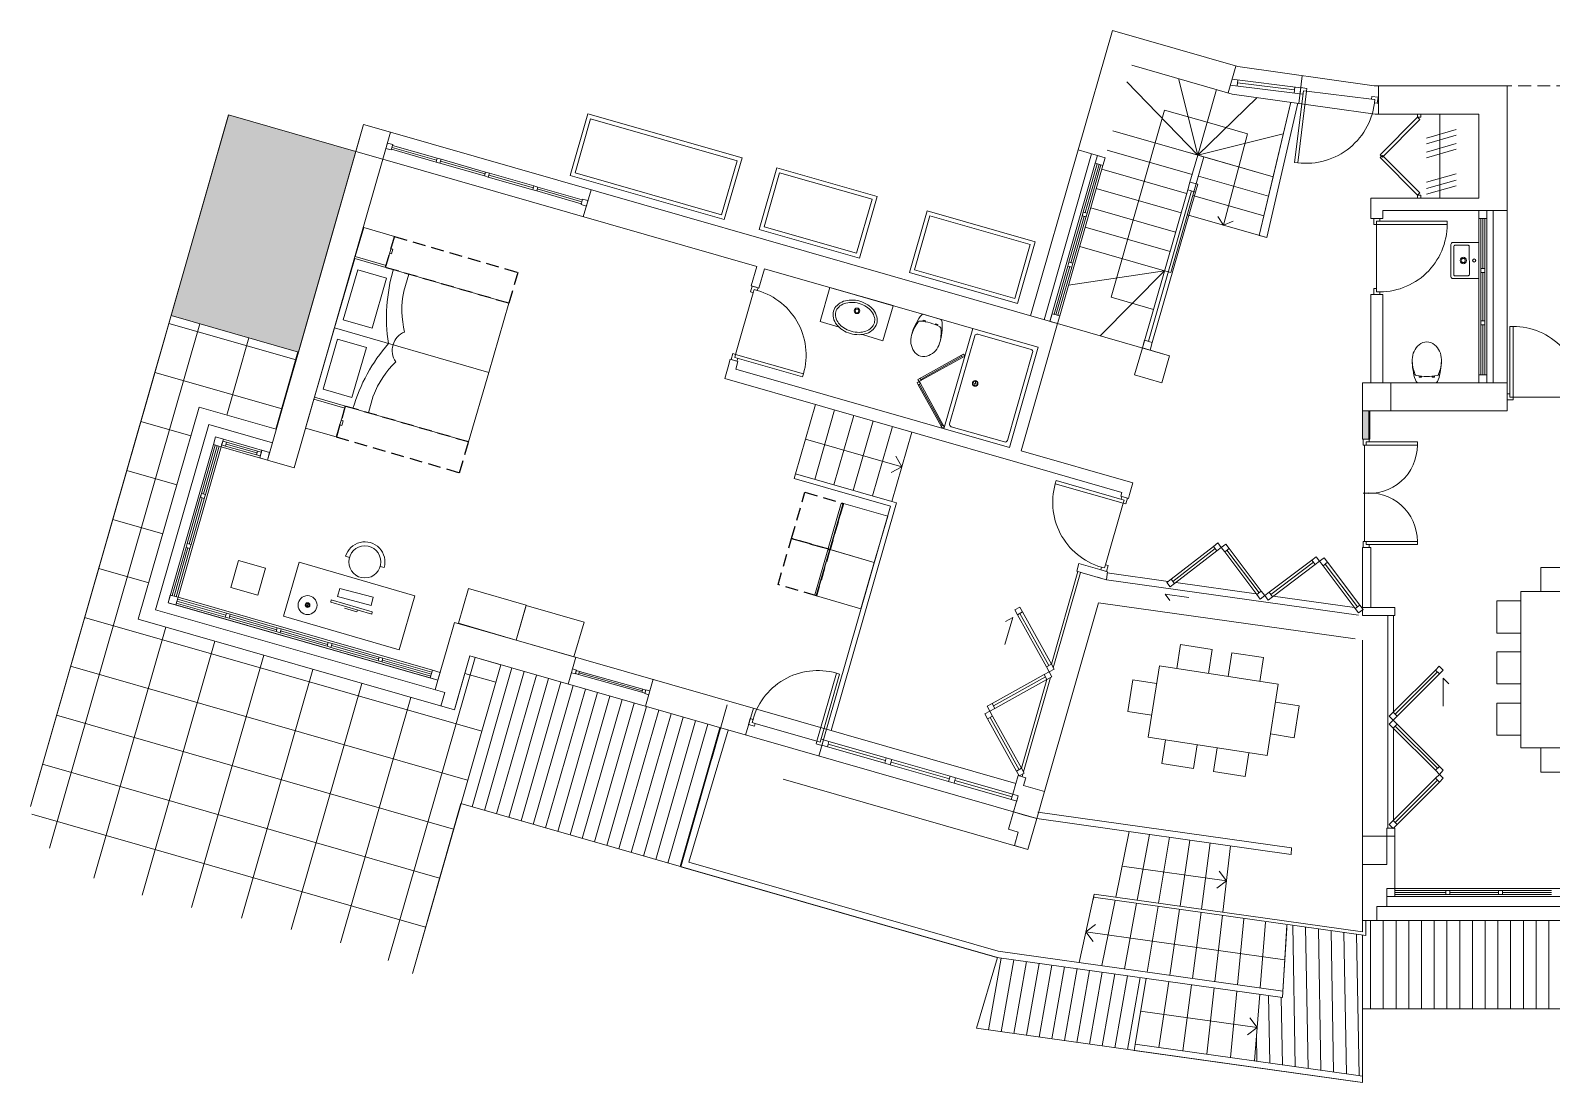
# Model space of a CAD drawing. Extents: x -358630 to -327385, y -986136 to -845034.
# Drawn here: x -358630 to -339668, y -858145 to -845034 of the extents above; entities that cross this region are included whole.
import ezdxf

# ---------------------------------------------------------------- set-up
doc = ezdxf.new("R2010")
doc.units = 0
doc.header["$LTSCALE"] = 25
doc.header["$MEASUREMENT"] = 0
for name, pattern in [('13004 proposed upper ground floor plan$0$Base Proposed$0$DASHED', [19.05, 12.7, -6.35]), ('13004 proposed upper ground floor plan$0$DASHED', [19.05, 12.7, -6.35]), ('13004 proposed upper ground floor plan$0$Proposed Upper Ground Floor$0$DASHED', [19.05, 12.7, -6.35])]:
    doc.linetypes.add(name, pattern=pattern)
doc.layers.get('0').update_dxf_attribs({"lineweight": 9})
doc.layers.add('13004 proposed upper ground floor plan$0$Proposed Upper Ground Floor$0$Furniture', color=253, linetype='Continuous', transparency=0.5)
doc.layers.add('13004 proposed upper ground floor plan$0$Proposed Upper Ground Floor$0$ZONE', color=7, linetype='13004 proposed upper ground floor plan$0$Proposed Upper Ground Floor$0$DASHED', true_color=0xffffff)
doc.layers.add('www.cadblocksfree.com', color=7, linetype='Continuous', lineweight=9)

# ---------------------------------------------------------------- blocks, each defined once
blk = doc.blocks.new('13004 proposed upper ground floor plan$0$Proposed Upper Ground Floor$0$oval basin')
for points in [[(0, -125, 0.072586), (107, -109, 0.083742), (194, -67, 0.10658), (258, 4, 0.13126), (280, 85, 0.13126), (258, 166, 0.10658), (194, 237, 0.083742), (107, 279, 0.072586), (0, 295, 0.072586), (-107, 279, 0.083742), (-194, 237, 0.10658), (-258, 166, 0.13126), (-280, 85, 0.13126), (-258, 4, 0.10658), (-194, -67, 0.083742), (-107, -109, 0.072586)], [(0, -95, 0.072586), (99, -81, 0.083742), (177, -42, 0.10658), (232, 19, 0.13126), (250, 85, 0.13126), (232, 151, 0.10658), (177, 212, 0.083742), (99, 251, 0.072586), (0, 265, 0.072586), (-99, 251, 0.083742), (-177, 212, 0.10658), (-232, 151, 0.13126), (-250, 85, 0.13126), (-232, 19, 0.10658), (-177, -42, 0.083742), (-99, -81, 0.072586)]]:
    blk.add_lwpolyline(points, format="xyb", close=True)
for radius in [35, 21]:
    blk.add_circle((0, 0), radius)
blk = doc.blocks.new('13004 proposed upper ground floor plan$0$Proposed Upper Ground Floor$0$wc_con')
at = {"color": 0}
for p, q in [((-116, 0), (0, 0)), ((116, 0), (0, 0)), ((-95, -86), (-95, -74)), ((-93, -72), (-82, -72)), ((-80, -84), (-80, -74)), ((-80, -74), (-80, -84)), ((-78, -72), (-67, -72)), ((-65, -74), (-65, -82)), ((65, -74), (65, -82)), ((78, -72), (67, -72)), ((80, -74), (80, -84)), ((80, -84), (80, -74)), ((93, -72), (82, -72)), ((95, -86), (95, -74))]:
    blk.add_line(p, q, dxfattribs=at)
for centre, radius, start, end in [((-67, -63), 80, 128.0428, 161.8485), ((67, -63), 80, 18.1515, 51.9572), ((318, -291), 500, 158.6091, 180), ((617, -287), 800, 161.8485, 179.3914), ((-123, -118), 27, 101.379, 158.6091), ((0, -729), 650, 90, 101.379), ((-93, -74), 2, 90, 180), ((-82, -74), 2, 0, 90), ((-78, -74), 2, 90, 180), ((-67, -74), 2, 0, 90), ((0, -729), 650, 78.621, 90), ((67, -74), 2, 90, 180), ((78, -74), 2, 360, 90), ((82, -74), 2, 90, 180), ((93, -74), 2, 360, 90), ((123, -118), 27, 21.3909, 78.621), ((-617, -287), 800, 0.6086, 18.1515), ((-318, -291), 500, 0, 21.3909), ((58, -291), 240, 180, 230.291), ((-58, -291), 240, 309.709, 0), ((0, -360), 150, 230.291, 270), ((0, -360), 150, 270, 309.709)]:
    blk.add_arc(centre, radius, start, end, dxfattribs=at)
blk = doc.blocks.new('13004 proposed upper ground floor plan$0$duravit vero_450x350')
for points in [[(0, 0), (450, 0), (450, 325, 0.414214), (425, 350), (25, 350, 0.414214), (0, 325)], [(50, 120), (400, 120, 0.414214), (415, 135), (415, 300, 0.414214), (400, 315), (50, 315, 0.414214), (35, 300), (35, 135, 0.414214)]]:
    blk.add_lwpolyline(points, format="xyb", close=True)
for centre, radius in [((225, 195), 40), ((225, 195), 25), ((225, 60), 20)]:
    blk.add_circle(centre, radius)
blk = doc.blocks.new('13004 proposed upper ground floor plan$0$DESK GOOD')
at = {"layer": '13004 proposed upper ground floor plan$0$Proposed Upper Ground Floor$0$Furniture', "lineweight": 5}
for p, q in [((5395069, 1162923), (5395119, 1162923)), ((5394659, 1162521), (5395090, 1162529)), ((5395092, 1162425), (5394661, 1162418)), ((5395090, 1162529), (5395092, 1162425)), ((5394312, 1162206), (5394351, 1162214)), ((5394335, 1162190), (5394327, 1162230)), ((5394783, 1162299), (5394946, 1162298)), ((5394946, 1162298), (5394946, 1162323))]:
    blk.add_line(p, q, dxfattribs=at)
for points in [[(5394619, 1162925), (5394669, 1162924)], [(5394084, 1162696), (5395584, 1162690), (5395581, 1161990), (5394081, 1161996), (5394084, 1162696)], [(5394661, 1162418), (5394661, 1162521)], [(5395129, 1162350), (5395131, 1162322), (5394598, 1162324), (5394597, 1162353), (5395129, 1162350)]]:
    blk.add_lwpolyline(points, dxfattribs=at)
for centre, radius in [((5394869, 1162924), 200), ((5394331, 1162210), 118), ((5394331, 1162210), 30), ((5394331, 1162210), 20)]:
    blk.add_circle(centre, radius, dxfattribs=at)
blk.add_arc((5394869, 1162924), 250, 359.7895, 179.7895, dxfattribs=at)
blk = doc.blocks.new('13004 proposed upper ground floor plan$0$Proposed Upper Ground Floor$0$chest of drawers')
at = {"color": 0}
blk.add_lwpolyline([(750, 0), (750, 450), (0, 450), (0, 0)], close=True, dxfattribs=at)
blk = doc.blocks.new('13004 proposed upper ground floor plan$0$Proposed Upper Ground Floor$0$BEDSIDE_TABLE')
for p, q in [((0, 400), (375, 400)), ((0, 0), (0, 400)), ((375, 400), (375, 0)), ((375, 0), (0, 0))]:
    blk.add_line(p, q)
blk.add_lwpolyline([(217.5, 400), (217.5, 425), (157.5, 425), (157.5, 400)])
blk = doc.blocks.new('13004 proposed upper ground floor plan$0$Proposed Upper Ground Floor$0$bed_single')
at = {"color": 0}
for p, q in [((0, 2000), (900, 2000)), ((0, 0), (0, 2000)), ((900, 2000), (900, 0)), ((900, 700), (679, 700)), ((900, 0), (0, 0))]:
    blk.add_line(p, q, dxfattribs=at)
blk.add_lwpolyline([(775, 75), (125, 75), (125, 450), (775, 450)], close=True, dxfattribs=at)
for centre, radius, start, end in [((8, 991), 232, 268.0938, 322.7456), ((784, 1901), 1205, 240.607, 264.8863), ((905, 2660), 2160, 245.2274, 269.866), ((679, 710), 10, 258.3365, 270)]:
    blk.add_arc(centre, radius, start, end, dxfattribs=at)
at = {"layer": '13004 proposed upper ground floor plan$0$Proposed Upper Ground Floor$0$ZONE', "ltscale": 0.5}
blk.add_lwpolyline([(900, 400), (1300, 400), (1300, 2000), (900, 2000)], close=True, dxfattribs=at)
at = {"color": 0}
blk.add_blockref('13004 proposed upper ground floor plan$0$Proposed Upper Ground Floor$0$BEDSIDE_TABLE', (925, 0), dxfattribs=at)
blk = doc.blocks.new('13004 proposed upper ground floor plan$0$Proposed Upper Ground Floor$0$single warderobe')
at = {"color": 0}
for points in [[(0, 0), (0, 575), (600, 575), (600, 0)], [(10, 580), (10, 600), (595, 600), (595, 580)]]:
    blk.add_lwpolyline(points, close=True, dxfattribs=at)
at = {"layer": '13004 proposed upper ground floor plan$0$Proposed Upper Ground Floor$0$ZONE', "ltscale": 0.5}
blk.add_lwpolyline([(0, 575), (600, 575), (600, 1075), (0, 1075)], close=True, dxfattribs=at)

msp = doc.modelspace()

# ---------------------------------------------------------------- hatches: boundary and pattern name
at = {"layer": 'www.cadblocksfree.com', "true_color": 0xa0a0a0}
h = msp.add_hatch(dxfattribs=at)
h.set_pattern_fill('AR-SAND', color=253, scale=1.5, angle=45)
h.set_pattern_definition([(82.5, (-362720.61, -921003.885), (-53.6072, 50.213023), [0, -57.912, 0, -64.77, 0, -61.9125]), (52.5, (-362720.61, -921003.89), (-28.35164, 123.70993), [0, -31.242, 0, -52.197, 0, -20.0025]), (12.5, (-362753.75, -921037.02), (83.744974, 84.049847), [0, -19.05, 0, -68.58, 0, -89.535]), (2.5, (-362753.75, -921037.02), (57.34217, 104.63262), [0, -9.525, 0, -44.958, 0, -51.435])])
h.paths.add_polyline_path([(-354573, -846543), (-356159, -846089), (-356876, -848588), (-355290, -849042)])
h = msp.add_hatch(dxfattribs=at)
h.set_pattern_fill('NET', color=253, scale=200, angle=74)
h.set_pattern_definition([(74, (-362720.6, -921003.9), (-610.401, 175.0297), []), (164, (-362720.6, -921003.9), (-175.0297, -610.401), [])])
h.paths.add_polyline_path([(-358630, -854705), (-358626, -854731), (-358622, -854761), (-358616, -854790), (-358610, -854818), (-358603, -854846), (-358595, -854874), (-358586, -854901), (-358577, -854927), (-358567, -854953), (-358556, -854979), (-358544, -855004), (-358531, -855029), (-358518, -855054), (-358504, -855078), (-358489, -855101), (-358473, -855124), (-358456, -855147), (-358439, -855169), (-358421, -855191), (-358403, -855213), (-358383, -855234), (-358363, -855255), (-358343, -855275), (-358321, -855295), (-358299, -855315), (-358277, -855334), (-358253, -855353), (-358229, -855372), (-358205, -855390), (-358180, -855408), (-358154, -855426), (-358127, -855443), (-358100, -855460), (-358073, -855477), (-358045, -855493), (-358016, -855509), (-357987, -855525), (-357957, -855541), (-357927, -855556), (-357896, -855571), (-357865, -855586), (-357833, -855600), (-357801, -855614), (-357768, -855628), (-357734, -855642), (-357701, -855656), (-357667, -855669), (-357632, -855682), (-357597, -855695), (-357562, -855708), (-357526, -855720), (-357489, -855732), (-357453, -855745), (-357416, -855756), (-357378, -855768), (-357341, -855780), (-357303, -855791), (-357264, -855802), (-357225, -855814), (-357186, -855824), (-357147, -855835), (-357107, -855846), (-357067, -855857), (-357027, -855867), (-356986, -855877), (-356945, -855888), (-356904, -855898), (-356863, -855908), (-356821, -855918), (-356779, -855927), (-356737, -855937), (-356695, -855947), (-356653, -855957), (-356610, -855966), (-356567, -855976), (-356524, -855985), (-356481, -855995), (-356438, -856004), (-356394, -856013), (-356351, -856023), (-356307, -856032), (-356263, -856041), (-356220, -856051), (-356176, -856060), (-356132, -856069), (-356087, -856079), (-356043, -856088), (-355999, -856098), (-355955, -856107), (-355910, -856117), (-355866, -856126), (-355822, -856136), (-355777, -856145), (-355733, -856155), (-355689, -856165), (-355644, -856175), (-355600, -856185), (-355556, -856195), (-355512, -856205), (-355468, -856215), (-355424, -856225), (-355380, -856236), (-355336, -856246), (-355292, -856257), (-355248, -856268), (-355205, -856279), (-355162, -856290), (-355118, -856301), (-355075, -856313), (-355032, -856324), (-354990, -856336), (-354947, -856348), (-354905, -856360), (-354862, -856372), (-354820, -856385), (-354779, -856398), (-354737, -856410), (-354696, -856424), (-354655, -856437), (-354614, -856451), (-354573, -856464), (-354533, -856478), (-354493, -856493), (-354454, -856507), (-354414, -856522), (-354375, -856537), (-354337, -856552), (-354298, -856568), (-354260, -856584), (-354223, -856600), (-354185, -856616), (-354148, -856633), (-354112, -856650), (-354076, -856667), (-354040, -856685), (-354005, -856703), (-353970, -856721), (-353935, -856740), (-353901, -856759), (-353868, -856778), (-352767, -852939), (-353151, -852829), (-353344, -853502), (-357285, -852372), (-356527, -849728), (-355566, -850004), (-355290, -849042), (-356876, -848588)])
at = {"layer": 'www.cadblocksfree.com'}
h = msp.add_hatch(color=7, dxfattribs=at)
h.dxf.hatch_style = 1
h.paths.add_polyline_path([(-341948, -849776), (-342023, -849776), (-342023, -850126), (-341948, -850126)])
at = {"layer": 'www.cadblocksfree.com', "true_color": 0xa0a0a0}
h = msp.add_hatch(dxfattribs=at)
h.set_pattern_fill('ANSI31', color=253, scale=50, angle=29)
h.set_pattern_definition([(74, (-362720.61, -921003.89), (-152.6003, 43.75743), [])])
h.paths.add_polyline_path([(-350027, -853725), (-352767, -852939), (-353263, -854669), (-350523, -855455)])
h = msp.add_hatch(dxfattribs=at)
h.set_pattern_fill('ANSI31', color=253, scale=50, angle=45)
h.set_pattern_definition([(90, (-362720.61, -921003.89), (-158.75, 1e-14), [])])
h.paths.add_polyline_path([(-334523, -856093), (-334523, -855426), (-337923, -855426), (-337923, -856126), (-341983, -856126), (-341983, -856311), (-342023, -856306), (-342023, -857226), (-334523, -857226)])
h = msp.add_hatch(dxfattribs=at)
h.set_pattern_fill('ANSI31', color=253, scale=50, angle=46)
h.set_pattern_definition([(91, (-362720.61, -921003.89), (-158.72582, -2.77057), [])])
h.paths.add_polyline_path([(-342023, -857226), (-342023, -856306), (-342966, -856173), (-343022, -857085), (-343306, -857045), (-343339, -857459), (-343338, -857460), (-343339, -857461), (-343371, -857874), (-342139, -858048), (-342023, -858064)])
h = msp.add_hatch(dxfattribs=at)
h.set_pattern_fill('ANSI31', color=253, scale=50, angle=35)
h.set_pattern_definition([(80, (-362720.61, -921003.89), (-156.33823, 27.56665), [])])
h.paths.add_polyline_path([(-344723, -856846), (-346576, -856586), (-346835, -857468), (-344873, -857744)])

# ---------------------------------------------------------------- linework, layer by layer
at = {"layer": 'www.cadblocksfree.com'}
for p, q in [((-344079, -846588), (-344962, -845674)), ((-344079, -846588), (-344317, -845635)), ((-343587, -845726), (-343578, -845652)), ((-342817, -845943), (-342775, -845598)), ((-344079, -846588), (-343845, -845770)), ((-344079, -846588), (-343337, -845870)), ((-342877, -845814), (-342868, -845739)), ((-341831, -845865), (-341825, -845865)), ((-341841, -845941), (-341825, -845941)), ((-344079, -846588), (-343012, -846322)), ((-344002, -846610), (-344079, -846588)), ((-345357, -846689), (-345922, -848660)), ((-340473, -847376), (-340473, -849426)), ((-344493, -848029), (-345688, -848207)), ((-344493, -848029), (-345297, -848839)), ((-344493, -848029), (-344416, -848051)), ((-346425, -850232), (-349837, -849254)), ((-346322, -850418), (-349975, -849370)), ((-356527, -849728), (-357285, -852372)), ((-356407, -849945), (-357069, -852252)), ((-356349, -850195), (-356914, -852166)), ((-357069, -852252), (-353464, -853285)), ((-356914, -852166), (-353550, -853131)), ((-357285, -852372), (-353344, -853502)), ((-342023, -857226), (-342023, -856310))]:
    msp.add_line(p, q, dxfattribs=at)
at = {"layer": 'www.cadblocksfree.com', "color": 9}
for p, q in [((-345570, -846524), (-346162, -848591)), ((-340223, -847276), (-340223, -849426)), ((-340223, -847276), (-340223, -849426))]:
    msp.add_line(p, q, dxfattribs=at)
at = {"layer": 'www.cadblocksfree.com', "lineweight": 5}
for p, q in [((-341805, -846619), (-341776, -846591)), ((-348550, -848733), (-348785, -848660)), ((-348004, -848902), (-348259, -848823))]:
    msp.add_line(p, q, dxfattribs=at)
at = {"layer": 'www.cadblocksfree.com', "linetype": '13004 proposed upper ground floor plan$0$DASHED', "ltscale": 50}
for p, q in [((-344203, -847020), (-344768, -848991)), ((-344155, -847034), (-344693, -848908))]:
    msp.add_line(p, q, dxfattribs=at)
at = {"layer": 'www.cadblocksfree.com', "lineweight": 5, "transparency": 33554559}
msp.add_line((-344630, -848510), (-345159, -848358), dxfattribs=at)
at = {"layer": 'www.cadblocksfree.com'}
for points in [[(-345570, -846524), (-345142, -845034)], [(-345142, -845034), (-343579, -845483)], [(-344902, -845467), (-343648, -845827)], [(-343701, -845812), (-343605, -845479)], [(-343579, -845483), (-341878, -845726)], [(-343652, -845643), (-342793, -845748)], [(-343582, -845689), (-342872, -845776)], [(-343673, -845716), (-342803, -845823)], [(-343648, -845827), (-341867, -846076)], [(-342873, -845776), (-342872, -845776)], [(-342767, -845827), (-342803, -845823), (-342793, -845747), (-342717, -845757), (-342722, -845792)], [(-342722, -845792), (-342762, -845787)], [(-341876, -845937), (-341841, -845941), (-341831, -845865), (-341907, -845856), (-341912, -845891)], [(-341878, -845726), (-340223, -845726)], [(-341825, -845727), (-341825, -846076)], [(-340223, -845726), (-340223, -847276)], [(-344079, -846588), (-343140, -846857), (-342919, -845929)], [(-342919, -845929), (-343313, -847588), (-343217, -847615), (-342832, -845941)], [(-341912, -845891), (-341871, -845896)], [(-341871, -845896), (-341876, -845937)], [(-355676, -850388), (-354477, -846207)], [(-351902, -846841), (-351682, -846072), (-349759, -846623), (-349980, -847392), (-351902, -846841)], [(-341867, -846076), (-340573, -846076)], [(-340573, -846076), (-340573, -847126)], [(-354237, -846640), (-354141, -846303)], [(-354141, -846303), (-345826, -848687)], [(-344079, -846588), (-345137, -846284)], [(-354237, -846640), (-355340, -850485)], [(-349575, -847977), (-354237, -846640)], [(-354128, -846515), (-353573, -846674)], [(-354121, -846491), (-353566, -846650)], [(-354115, -846467), (-353559, -846626)], [(-353511, -846640), (-352956, -846799)], [(-345994, -848639), (-345401, -846573)], [(-345570, -846524), (-345233, -846621)], [(-344148, -846828), (-345206, -846525)], [(-344416, -848051), (-344002, -846610)], [(-344079, -846588), (-344176, -846924)], [(-343140, -846857), (-344175, -846560)], [(-353525, -846688), (-352970, -846847)], [(-353518, -846664), (-352963, -846823)], [(-352908, -846813), (-352353, -846972)], [(-349547, -847516), (-349327, -846747), (-348076, -847104), (-348297, -847873), (-349547, -847516)], [(-345261, -846717), (-345798, -848591)], [(-345505, -847297), (-345333, -846696)], [(-345481, -847304), (-345309, -846703)], [(-345457, -847311), (-345285, -846710)], [(-344217, -847068), (-345275, -846765)], [(-352922, -846861), (-352367, -847020)], [(-352915, -846837), (-352360, -846996)], [(-352312, -847010), (-351757, -847169)], [(-352305, -846986), (-351750, -847145)], [(-351738, -847356), (-351641, -847020)], [(-344286, -847309), (-345343, -847005)], [(-343140, -846857), (-343256, -847344), (-344140, -847090)], [(-343198, -847100), (-344071, -846850)], [(-352319, -847034), (-351764, -847193)], [(-343255, -847344), (-344140, -847090)], [(-341923, -847376), (-341923, -847126)], [(-341923, -847126), (-340573, -847126)], [(-347672, -848051), (-347451, -847282), (-346105, -847667), (-346326, -848436), (-347672, -848051)], [(-345684, -847922), (-345512, -847321)], [(-345660, -847929), (-345495, -847352)], [(-345636, -847936), (-345464, -847335)], [(-344355, -847549), (-345412, -847246)], [(-343217, -847615), (-344209, -847331)], [(-341773, -847376), (-341923, -847376)], [(-341810, -847411), (-341810, -847376), (-341885, -847376), (-341885, -847451), (-341850, -847451)], [(-341773, -847376), (-341773, -847276)], [(-341773, -847276), (-340223, -847276)], [(-341773, -847276), (-340573, -847276)], [(-340573, -847276), (-340573, -849426), (-340573, -849426)], [(-340548, -848001), (-340548, -847376)], [(-340523, -848001), (-340523, -847376)], [(-340498, -848001), (-340498, -847376)], [(-340398, -849426), (-340398, -847276)], [(-344424, -847789), (-345481, -847486)], [(-341850, -847451), (-341850, -847411)], [(-344493, -848029), (-345550, -847726)], [(-349575, -847977), (-349644, -848217), (-349596, -848231), (-349548, -848244), (-349479, -848004)], [(-346259, -848927), (-349479, -848004)], [(-345870, -848571), (-345698, -847970)], [(-345846, -848578), (-345674, -847977)], [(-345822, -848584), (-345650, -847984)], [(-340548, -848651), (-340548, -848026)], [(-340523, -848651), (-340523, -848051)], [(-340498, -848651), (-340498, -848026)], [(-349569, -848275), (-349560, -848241), (-349632, -848220), (-349652, -848292), (-349619, -848302)], [(-349619, -848302), (-349608, -848264)], [(-349608, -848264), (-349569, -848275)], [(-341923, -849426), (-341923, -848326)], [(-341773, -848326), (-341923, -848326)], [(-341810, -848291), (-341810, -848326), (-341885, -848326), (-341885, -848251), (-341850, -848251)], [(-341850, -848251), (-341850, -848291)], [(-341850, -848291), (-341810, -848291)], [(-341773, -849426), (-341773, -848326)], [(-346162, -848591), (-346162, -848591)], [(-345826, -848687), (-345922, -849024)], [(-345826, -848687), (-345798, -848591)], [(-345826, -848687), (-344432, -849087), (-344528, -849424)], [(-340548, -849326), (-340548, -848701)], [(-340523, -849326), (-340523, -848701)], [(-340498, -849326), (-340498, -848701)], [(-346884, -848748), (-347242, -849998)], [(-349812, -849121), (-349822, -849154), (-349894, -849133), (-349873, -849061), (-349839, -849071)], [(-349839, -849071), (-349850, -849109)], [(-347552, -849376), (-347023, -849082)], [(-347532, -849382), (-347016, -849095)], [(-346066, -848983), (-346425, -850232)], [(-345922, -849024), (-346280, -850274)], [(-346066, -848983), (-346259, -848927)], [(-349975, -849370), (-349933, -849226)], [(-349933, -849226), (-349906, -849130), (-349810, -849158), (-349837, -849254)], [(-347538, -849402), (-347009, -849109)], [(-347277, -849966), (-347563, -849450)], [(-347263, -849959), (-347550, -849443)], [(-347250, -849951), (-347536, -849435)], [(-346824, -849442), (-346882, -849425)], [(-346861, -849462), (-346845, -849405)], [(-341873, -849426), (-340223, -849426)], [(-341673, -849426), (-340573, -849426)], [(-340223, -849426), (-340223, -849776)], [(-340188, -849563), (-340223, -849563), (-340223, -849638), (-340148, -849638), (-340148, -849603)], [(-340148, -849603), (-340188, -849603)], [(-355566, -850004), (-356527, -849728)], [(-348845, -849694), (-349093, -850559)], [(-348605, -849763), (-348853, -850628)], [(-348365, -849832), (-348613, -850697)], [(-342023, -850126), (-342023, -849776)], [(-342023, -850126), (-341933, -850126), (-341933, -849776)], [(-341948, -850126), (-341948, -849776)], [(-340223, -849776), (-341673, -849776)], [(-355614, -850172), (-356407, -849945)], [(-348124, -849901), (-348372, -850766)], [(-347884, -849970), (-348132, -850835)], [(-347644, -850039), (-347892, -850904)], [(-356253, -850223), (-356790, -852097)], [(-356497, -850803), (-356325, -850202)], [(-356473, -850810), (-356301, -850209)], [(-356449, -850817), (-356277, -850216)], [(-356253, -850223), (-355676, -850388)], [(-355648, -850292), (-356225, -850127)], [(-355813, -850323), (-356198, -850213)], [(-355806, -850299), (-356191, -850189)], [(-355800, -850275), (-356184, -850165)], [(-348969, -850127), (-347768, -850471)], [(-341940, -850161), (-341940, -850126), (-342015, -850126), (-342015, -850201), (-341980, -850201)], [(-341980, -850201), (-341980, -850161), (-341940, -850161)], [(-355340, -850485), (-355676, -850388)], [(-347768, -850471), (-347840, -850340)], [(-346322, -850418), (-345024, -850790)], [(-346280, -850274), (-344887, -850673)], [(-349110, -850617), (-349093, -850559)], [(-349110, -850617), (-347908, -850962)], [(-349093, -850559), (-347892, -850904)], [(-347768, -850471), (-347899, -850544)], [(-344928, -850817), (-344942, -850866), (-345038, -850838), (-345024, -850790)], [(-344928, -850817), (-344887, -850673)], [(-356676, -851428), (-356504, -850827)], [(-356652, -851435), (-356487, -850858)], [(-356628, -851442), (-356456, -850841)], [(-347908, -850962), (-347908, -850962), (-348705, -853740)], [(-347892, -850904), (-347834, -850920), (-348647, -853756)], [(-345035, -850875), (-345026, -850841), (-344954, -850862), (-344974, -850934), (-345008, -850925)], [(-345008, -850925), (-344997, -850886)], [(-356862, -852077), (-356690, -851476)], [(-356838, -852084), (-356666, -851483)], [(-356814, -852090), (-356642, -851490)], [(-344410, -851871), (-343884, -851463)], [(-344389, -851899), (-343862, -851491)], [(-344367, -851926), (-343841, -851519)], [(-343743, -851532), (-343343, -852064)], [(-343715, -851511), (-343315, -852043)], [(-343687, -851490), (-343287, -852021)], [(-342023, -852226), (-342023, -851476)], [(-341923, -852226), (-341923, -851476), (-342023, -851476)], [(-341940, -851441), (-341940, -851476), (-342015, -851476), (-342015, -851401), (-341980, -851401)], [(-341980, -851401), (-341980, -851441), (-341940, -851441)], [(-355794, -852071), (-355698, -851734)], [(-345300, -851751), (-345559, -851677), (-345587, -851773), (-345520, -851792)], [(-345300, -851751), (-345204, -851779)], [(-345278, -851721), (-345288, -851755), (-345216, -851775), (-345195, -851703), (-345229, -851694)], [(-345240, -851732), (-345278, -851721)], [(-345229, -851694), (-345240, -851732)], [(-343189, -852035), (-342657, -851634)], [(-343168, -852063), (-342636, -851662)], [(-343146, -852091), (-342615, -851690)], [(-342517, -851704), (-342116, -852236)], [(-342489, -851683), (-342088, -852215)], [(-342461, -851662), (-342060, -852194)], [(-345231, -851875), (-345520, -851792)], [(-345231, -851875), (-345327, -851847)], [(-345231, -851875), (-345218, -851879)], [(-345218, -851879), (-345217, -851877)], [(-345204, -851779), (-345217, -851877)], [(-356818, -852193), (-356790, -852097)], [(-356187, -852296), (-356797, -852121)], [(-356790, -852097), (-353618, -853007)], [(-344486, -852059), (-344189, -852101)], [(-344486, -852059), (-344426, -852139)], [(-343235, -852070), (-343252, -852068)], [(-356818, -852193), (-353646, -853103)], [(-356201, -852344), (-356811, -852169)], [(-356194, -852320), (-356804, -852145)], [(-355552, -852478), (-356139, -852310)], [(-345965, -852966), (-346326, -852315)], [(-345934, -852949), (-346295, -852298)], [(-345903, -852932), (-346264, -852281)], [(-341923, -852226), (-342023, -852226)], [(-342023, -852326), (-342023, -852226)], [(-342023, -852326), (-341923, -852326)], [(-341723, -852226), (-341923, -852226)], [(-341923, -852326), (-341723, -852326)], [(-341723, -852226), (-341623, -852226), (-341623, -852326), (-341723, -852326)], [(-355566, -852526), (-356152, -852358)], [(-355559, -852502), (-356146, -852334)], [(-354925, -852684), (-355511, -852516)], [(-354918, -852660), (-355504, -852492)], [(-353439, -852746), (-353343, -852410)], [(-346345, -854416), (-353343, -852410)], [(-346385, -852351), (-346482, -852688)], [(-346385, -852351), (-346473, -852400)], [(-354932, -852708), (-355518, -852540)], [(-354290, -852866), (-354877, -852698)], [(-354283, -852842), (-354870, -852674)], [(-354297, -852890), (-354884, -852722)], [(-353632, -853055), (-354242, -852880)], [(-353625, -853031), (-354235, -852856)], [(-353439, -852746), (-353550, -853131)], [(-353151, -852829), (-353310, -853381)], [(-346086, -854855), (-353151, -852829)], [(-351925, -853180), (-351829, -852844)], [(-353639, -853079), (-354249, -852904)], [(-351797, -853059), (-351008, -853282)], [(-351792, -853040), (-351002, -853263)], [(-351786, -853021), (-350997, -853244)], [(-346643, -853422), (-345992, -853061)], [(-341643, -853530), (-341117, -853004)], [(-341618, -853555), (-341092, -853028)], [(-341593, -853579), (-341067, -853053)], [(-353550, -853131), (-353584, -853251)], [(-350964, -853456), (-350868, -853119)], [(-346626, -853452), (-345975, -853091)], [(-346609, -853483), (-345958, -853122)], [(-341020, -853105), (-341020, -853455)], [(-341020, -853105), (-340949, -853175)], [(-353464, -853285), (-353512, -853453)], [(-353464, -853285), (-353464, -853285)], [(-353310, -853381), (-353344, -853502)], [(-349715, -853814), (-349618, -853478)], [(-349622, -853620), (-349656, -853610), (-349677, -853682), (-349605, -853703), (-349595, -853669)], [(-349633, -853658), (-349622, -853620)], [(-346337, -854263), (-346698, -853612)], [(-346306, -854246), (-346667, -853595)], [(-346276, -854229), (-346636, -853578)], [(-346582, -856585), (-350523, -855455), (-350027, -853725)], [(-346565, -856507), (-350424, -855400), (-349931, -853752)], [(-349595, -853669), (-349633, -853658)], [(-348801, -854076), (-348705, -853740)], [(-341117, -854254), (-341643, -853728)], [(-341092, -854229), (-341618, -853703)], [(-341067, -854205), (-341593, -853678)], [(-348776, -853862), (-348743, -853872), (-348763, -853944), (-348836, -853923), (-348826, -853890)], [(-348826, -853890), (-348787, -853901)], [(-348695, -853961), (-347981, -854166)], [(-348686, -853927), (-347971, -854132)], [(-348676, -853893), (-347962, -854098)], [(-347914, -854185), (-347185, -854394)], [(-347902, -854152), (-347175, -854360)], [(-347894, -854118), (-347165, -854327)], [(-347117, -854413), (-346403, -854618)], [(-347108, -854380), (-346393, -854585)], [(-347098, -854346), (-346383, -854551)], [(-346345, -854416), (-346345, -854416), (-346317, -854320), (-346221, -854348), (-346249, -854444)], [(-346260, -854300), (-346269, -854334)], [(-341643, -854880), (-341117, -854353)], [(-341618, -854904), (-341092, -854378)], [(-341593, -854929), (-341067, -854403)], [(-346383, -854551), (-346345, -854416)], [(-346249, -854444), (-345989, -854518), (-346086, -854855), (-346374, -854772), (-346316, -854570)], [(-346374, -854772), (-346436, -854988)], [(-346374, -854772), (-346254, -854807)], [(-346074, -854776), (-342908, -855221)], [(-346254, -854807), (-346086, -854855)], [(-346086, -854855), (-346196, -855239)], [(-346086, -854855), (-342913, -855301)], [(-341623, -855076), (-341623, -854976), (-341723, -854976), (-341723, -855076)], [(-341623, -854976), (-341623, -854973)], [(-346436, -854988), (-346316, -855023)], [(-346316, -855023), (-346364, -855191)], [(-345100, -855833), (-344935, -855017)], [(-344833, -855870), (-344682, -855052)], [(-344566, -855908), (-344429, -855088)], [(-344299, -855945), (-344177, -855123)], [(-344033, -855983), (-343924, -855158)], [(-341723, -855076), (-341623, -855076), (-341623, -855726)], [(-346364, -855191), (-346196, -855239)], [(-343766, -856020), (-343672, -855194)], [(-342913, -855301), (-342908, -855221)], [(-345022, -855449), (-343722, -855631)], [(-343722, -855631), (-343812, -855512)], [(-342023, -855426), (-342023, -856126)], [(-342023, -856126), (-337923, -856126), (-337923, -855426)], [(-342023, -855426), (-342023, -856265)], [(-342023, -855426), (-342023, -856265)], [(-341723, -855826), (-338223, -855826), (-338223, -855426)], [(-341723, -855951), (-338098, -855951), (-338098, -855426)], [(-343722, -855631), (-343842, -855722)], [(-341723, -855726), (-341723, -855951)], [(-341623, -855726), (-338323, -855726)], [(-345557, -856648), (-345368, -855795)], [(-345387, -855882), (-345379, -855843)], [(-345379, -855843), (-345368, -855795)], [(-345377, -855834), (-341983, -856311)], [(-345368, -855795), (-342023, -856265)], [(-345274, -856688), (-345108, -855872)], [(-344992, -856728), (-344840, -855910)], [(-340988, -855751), (-341623, -855751)], [(-340988, -855776), (-341623, -855776)], [(-340988, -855801), (-341623, -855801)], [(-341623, -855826), (-338323, -855826)], [(-340328, -855751), (-340938, -855751)], [(-340328, -855776), (-340938, -855776)], [(-340328, -855801), (-340938, -855801)], [(-339668, -855751), (-340278, -855751)], [(-339668, -855776), (-340278, -855776)], [(-339668, -855801), (-340278, -855801)], [(-344710, -856767), (-344573, -855947)], [(-344428, -856807), (-344305, -855985)], [(-344146, -856847), (-344038, -856022)], [(-343864, -856886), (-343770, -856060)], [(-343582, -856926), (-343504, -856106)], [(-341848, -855951), (-341848, -856126)], [(-341723, -855951), (-341848, -855951)], [(-345472, -856265), (-345353, -856175)], [(-342993, -856614), (-345472, -856265)], [(-345472, -856265), (-345382, -856385)], [(-343300, -856965), (-343235, -856144)], [(-343022, -857085), (-342967, -856182)], [(-342969, -856222), (-343017, -857005)], [(-342023, -856126), (-341963, -856126)], [(-342023, -856306), (-342023, -856314)], [(-341983, -856126), (-341983, -856311)], [(-346582, -856585), (-343022, -857085)], [(-346565, -856507), (-343017, -857005)], [(-344873, -857744), (-344723, -856846)], [(-344723, -856846), (-344860, -857665)], [(-344562, -857707), (-344440, -856886)], [(-344265, -857749), (-344157, -856926)], [(-343967, -857791), (-343873, -856966)], [(-343669, -857832), (-343590, -857005)], [(-343371, -857874), (-343306, -857045)], [(-343339, -857460), (-344791, -857256)], [(-343338, -857460), (-343428, -857340)], [(-343338, -857460), (-343458, -857550)], [(-342023, -858145), (-344873, -857744)], [(-344873, -857744), (-342150, -858127)], [(-344860, -857665), (-342139, -858048)], [(-342150, -858127), (-342023, -858145)], [(-342139, -858048), (-342023, -858064)], [(-342023, -858064), (-342023, -858097)], [(-342023, -858097), (-342023, -858145)]]:
    msp.add_lwpolyline(points, dxfattribs=at)
for points in [[(-342722, -845792), (-342762, -845787), (-342872, -846678), (-342831, -846683)], [(-354477, -846207), (-354141, -846303), (-354237, -846640), (-354573, -846543)], [(-351840, -846807), (-351647, -846134), (-349821, -846658), (-350014, -847330)], [(-354198, -846505), (-354131, -846524), (-354112, -846457), (-354179, -846438)], [(-353573, -846674), (-353525, -846688), (-353511, -846640), (-353559, -846626)], [(-345357, -846689), (-345261, -846717), (-345233, -846621), (-345329, -846593)], [(-352970, -846847), (-352922, -846861), (-352908, -846813), (-352956, -846799)], [(-349485, -847482), (-349292, -846809), (-348138, -847138), (-348331, -847811)], [(-352367, -847020), (-352319, -847034), (-352305, -846986), (-352353, -846972)], [(-351699, -847222), (-351766, -847202), (-351747, -847135), (-351680, -847154)], [(-347610, -848017), (-347417, -847344), (-346167, -847701), (-346360, -848374)], [(-345519, -847345), (-345471, -847359), (-345457, -847311), (-345505, -847297)], [(-340473, -847376), (-340573, -847376), (-340573, -847276), (-340473, -847276)], [(-341850, -847451), (-341850, -847411), (-340970, -847411), (-340970, -847451)], [(-345698, -847970), (-345650, -847984), (-345636, -847936), (-345684, -847922)], [(-340498, -848051), (-340548, -848051), (-340548, -848001), (-340498, -848001)], [(-345922, -848660), (-345826, -848687), (-345798, -848591), (-345894, -848564)], [(-340498, -848701), (-340548, -848701), (-340548, -848651), (-340498, -848651)], [(-340148, -849603), (-340188, -849603), (-340188, -848723), (-340148, -848723)], [(-349839, -849071), (-349850, -849109), (-349004, -849352), (-348993, -849314)], [(-347009, -849109), (-347023, -849082), (-346997, -849068), (-346983, -849094)], [(-344768, -848991), (-344432, -849087), (-344528, -849424), (-344865, -849327)], [(-347536, -849435), (-347563, -849450), (-347577, -849424), (-347551, -849409)], [(-347551, -849409), (-347566, -849383), (-347539, -849368), (-347525, -849395)], [(-342023, -849426), (-341673, -849426), (-341673, -849776), (-342023, -849776)], [(-340473, -849426), (-340573, -849426), (-340573, -849326), (-340473, -849326)], [(-347236, -849978), (-347262, -849992), (-347277, -849966), (-347250, -849951)], [(-356349, -850195), (-356253, -850223), (-356225, -850127), (-356321, -850099)], [(-356246, -850199), (-356198, -850213), (-356184, -850165), (-356232, -850151)], [(-341340, -850201), (-341340, -850161), (-341980, -850161), (-341980, -850201)], [(-355813, -850323), (-355765, -850337), (-355751, -850289), (-355800, -850275)], [(-355772, -850361), (-355676, -850388), (-355648, -850292), (-355745, -850265)], [(-356511, -850851), (-356463, -850865), (-356449, -850817), (-356497, -850803)], [(-345008, -850925), (-344997, -850886), (-345843, -850644), (-345854, -850682)], [(-356690, -851476), (-356642, -851490), (-356628, -851442), (-356676, -851428)], [(-343841, -851519), (-343785, -851476), (-343828, -851420), (-343884, -851463)], [(-343785, -851476), (-343743, -851532), (-343687, -851490), (-343730, -851434)], [(-341340, -851401), (-341340, -851441), (-341980, -851441), (-341980, -851401)], [(-356034, -851638), (-355698, -851734), (-355794, -852071), (-356131, -851974)], [(-342615, -851690), (-342559, -851648), (-342601, -851592), (-342657, -851634)], [(-342559, -851648), (-342517, -851704), (-342461, -851662), (-342503, -851606)], [(-344423, -851969), (-344367, -851926), (-344410, -851871), (-344466, -851914)], [(-356914, -852166), (-356818, -852193), (-356790, -852097), (-356886, -852070)], [(-343343, -852064), (-343300, -852120), (-343244, -852077), (-343287, -852021)], [(-343202, -852133), (-343146, -852091), (-343189, -852035), (-343244, -852077)], [(-356201, -852344), (-356152, -852358), (-356139, -852310), (-356187, -852296)], [(-346264, -852281), (-346326, -852315), (-346358, -852256), (-346297, -852222)], [(-342116, -852236), (-342074, -852292), (-342018, -852250), (-342060, -852194)], [(-355566, -852526), (-355518, -852540), (-355504, -852492), (-355552, -852478)], [(-354932, -852708), (-354884, -852722), (-354870, -852674), (-354918, -852660)], [(-354297, -852890), (-354249, -852904), (-354235, -852856), (-354283, -852842)], [(-353646, -853103), (-353550, -853131), (-353522, -853034), (-353618, -853007)], [(-351885, -853039), (-351837, -853053), (-351823, -853005), (-351871, -852991)], [(-351836, -853048), (-351797, -853059), (-351786, -853021), (-351825, -853010)], [(-348826, -853890), (-348787, -853901), (-348545, -853055), (-348583, -853044)], [(-345931, -853027), (-345897, -853088), (-345958, -853122), (-345992, -853061)], [(-345965, -852966), (-345903, -852932), (-345870, -852993), (-345931, -853027)], [(-341117, -853004), (-341067, -853053), (-341020, -853006), (-341069, -852956)], [(-350959, -853255), (-350997, -853244), (-351008, -853282), (-350970, -853293)], [(-350909, -853264), (-350957, -853250), (-350971, -853298), (-350923, -853312)], [(-346670, -853517), (-346704, -853456), (-346643, -853422), (-346609, -853483)], [(-346636, -853578), (-346698, -853612), (-346732, -853551), (-346670, -853517)], [(-341593, -853579), (-341643, -853530), (-341692, -853579), (-341643, -853629)], [(-341643, -853629), (-341692, -853678), (-341643, -853728), (-341593, -853678)], [(-348763, -853941), (-348695, -853961), (-348676, -853893), (-348743, -853874)], [(-347981, -854166), (-347914, -854185), (-347894, -854118), (-347962, -854098)], [(-341067, -854304), (-341018, -854254), (-341067, -854205), (-341117, -854254)], [(-347185, -854394), (-347117, -854413), (-347098, -854346), (-347165, -854327)], [(-346242, -854290), (-346303, -854324), (-346337, -854263), (-346276, -854229)], [(-341117, -854353), (-341067, -854403), (-341018, -854353), (-341067, -854304)], [(-346403, -854618), (-346335, -854637), (-346316, -854570), (-346383, -854551)], [(-341692, -854929), (-341643, -854979), (-341593, -854929), (-341643, -854880)], [(-342023, -855076), (-341723, -855076), (-341723, -855426), (-342023, -855426)], [(-341723, -855826), (-341623, -855826), (-341623, -855726), (-341723, -855726)], [(-340988, -855801), (-340938, -855801), (-340938, -855751), (-340988, -855751)], [(-340328, -855801), (-340278, -855801), (-340278, -855751), (-340328, -855751)]]:
    msp.add_lwpolyline(points, close=True, dxfattribs=at)
at = {"layer": 'www.cadblocksfree.com', "linetype": '13004 proposed upper ground floor plan$0$Base Proposed$0$DASHED', "ltscale": 10}
for points in [[(-342722, -845792), (-341912, -845891)], [(-341850, -847451), (-341850, -848251)], [(-349839, -849071), (-349619, -848302)], [(-340148, -849603), (-339348, -849603)], [(-345008, -850925), (-345229, -851694)], [(-348826, -853890), (-349595, -853669)]]:
    msp.add_lwpolyline(points, dxfattribs=at)
at = {"layer": 'www.cadblocksfree.com', "linetype": '13004 proposed upper ground floor plan$0$Proposed Upper Ground Floor$0$DASHED', "lineweight": 5, "ltscale": 0.5, "transparency": 33554585}
msp.add_lwpolyline([(-329923, -849776), (-329923, -845726), (-340223, -845726)], dxfattribs=at)
at = {"layer": 'www.cadblocksfree.com', "lineweight": 5, "transparency": 33554559}
for points in [[(-343962, -846179), (-344491, -846027), (-345159, -848358)], [(-343962, -846179), (-343459, -846323), (-343759, -847460)], [(-343759, -847460), (-343827, -847352)], [(-343759, -847459), (-343638, -847410)]]:
    msp.add_lwpolyline(points, dxfattribs=at)
at = {"layer": 'www.cadblocksfree.com', "color": 253, "true_color": 0xa0a0a0}
for points in [[(-358630, -854705), (-356159, -846089)], [(-356876, -848588), (-355290, -849042), (-354573, -846543), (-356160, -846088), (-356876, -848588)], [(-358630, -854705), (-357151, -849549), (-356876, -848588), (-355290, -849042), (-355566, -850004), (-356527, -849728), (-357285, -852372), (-353344, -853502), (-353151, -852829), (-352767, -852939)], [(-352767, -852939), (-353869, -856784)], [(-334523, -857226), (-342023, -857226), (-342023, -858145), (-346835, -857468), (-346576, -856586), (-353263, -854669), (-353869, -856784)]]:
    msp.add_lwpolyline(points, dxfattribs=at)
at = {"layer": 'www.cadblocksfree.com', "lineweight": 5}
for points in [[(-341338, -846117), (-341805, -846583)], [(-341310, -846145), (-341776, -846612)], [(-341310, -846145), (-341338, -846117)], [(-341059, -846075), (-341059, -847126)], [(-341229, -846375), (-340859, -846269)], [(-341229, -846446), (-340859, -846340)], [(-341229, -846550), (-340859, -846444)], [(-341776, -846612), (-341805, -846583)], [(-341338, -847086), (-341805, -846619)], [(-341310, -847057), (-341776, -846591)], [(-341229, -846621), (-340859, -846515)], [(-341229, -846926), (-340859, -846820)], [(-341229, -847005), (-340859, -846899)], [(-341229, -847076), (-340859, -846970)], [(-341229, -847076), (-340859, -846970)], [(-341310, -847057), (-341338, -847086)], [(-348785, -848660), (-348665, -848239), (-347877, -848462), (-347877, -848463), (-348665, -848237)], [(-348004, -848902), (-347877, -848465), (-348665, -848236), (-348665, -848237), (-347877, -848463)], [(-339800, -852025), (-339800, -851725), (-339400, -851725), (-339400, -852025)], [(-340050, -852025), (-339150, -852025), (-339150, -853975), (-340050, -853975), (-340050, -852025)], [(-340050, -852143), (-340350, -852143), (-340350, -852543), (-340050, -852543)], [(-344340, -852984), (-344294, -852688), (-343899, -852750), (-343945, -853046)], [(-343699, -853084), (-343652, -852788), (-343257, -852850), (-343304, -853146)], [(-340050, -852778), (-340350, -852778), (-340350, -853178), (-340050, -853178)], [(-344557, -852950), (-344696, -853839), (-343214, -854071), (-343075, -853182), (-344557, -852950)], [(-344654, -853568), (-344950, -853522), (-344888, -853127), (-344592, -853173)], [(-343172, -853800), (-342875, -853847), (-342813, -853451), (-343110, -853405)], [(-340050, -853416), (-340350, -853416), (-340350, -853816), (-340050, -853816)], [(-344479, -853873), (-344526, -854170), (-344130, -854232), (-344084, -853935)], [(-343838, -853974), (-343884, -854270), (-343489, -854332), (-343443, -854035)], [(-339800, -853975), (-339800, -854275), (-339400, -854275), (-339400, -853975)]]:
    msp.add_lwpolyline(points, dxfattribs=at)
for points in [[(-341338, -846117), (-341298, -846117), (-341298, -846077), (-341338, -846077)], [(-341338, -847126), (-341298, -847126), (-341298, -847086), (-341338, -847086)]]:
    msp.add_lwpolyline(points, close=True, dxfattribs=at)
at = {"layer": 'www.cadblocksfree.com', "linetype": '13004 proposed upper ground floor plan$0$DASHED', "ltscale": 50}
for points in [[(-344203, -847020), (-344107, -847048), (-344079, -846952), (-344176, -846924)], [(-344768, -848991), (-344672, -849018), (-344645, -848922), (-344741, -848895)]]:
    msp.add_lwpolyline(points, close=True, dxfattribs=at)
for points in [[(-344107, -847048), (-344645, -848922)], [(-344672, -849018), (-344645, -848922)]]:
    msp.add_lwpolyline(points, dxfattribs=at)
at = {"layer": 'www.cadblocksfree.com'}
msp.add_lwpolyline([(-347151, -849972), (-346488, -850162, 0.414214), (-346451, -850142), (-346137, -849046, 0.414214), (-346157, -849009), (-346820, -848819, 0.414214), (-346857, -848839), (-347172, -849935, 0.414214)], format="xyb", close=True, dxfattribs=at)
at = {"layer": 'www.cadblocksfree.com', "linetype": '13004 proposed upper ground floor plan$0$Proposed Upper Ground Floor$0$DASHED', "lineweight": 5, "ltscale": 10, "transparency": 33554585}
for points in [[(-341998, -850201), (-341998, -851401)], [(-345572, -851777), (-345903, -852932)], [(-345539, -851787), (-345880, -852975)], [(-345218, -851879), (-342023, -852326)], [(-344447, -851900), (-345206, -851793)], [(-343350, -852054), (-344350, -851913)], [(-342123, -852226), (-343137, -852084)], [(-345989, -854518), (-345315, -852168)], [(-345259, -852176), (-345315, -852168)], [(-345259, -852176), (-342023, -852630)], [(-341708, -854976), (-341708, -852326)], [(-341638, -853535), (-341638, -852326)], [(-342023, -855076), (-342023, -852630)], [(-345958, -853122), (-346276, -854229)], [(-345915, -853098), (-346252, -854272)], [(-346196, -855239), (-350137, -854109), (-349944, -853436)], [(-341638, -853634), (-341638, -853624)], [(-341638, -854885), (-341638, -853723)], [(-341638, -854976), (-341638, -854974)]]:
    msp.add_lwpolyline(points, dxfattribs=at)
at = {"layer": 'www.cadblocksfree.com'}
for radius in [35, 30]:
    msp.add_circle((-346853, -849433), radius, dxfattribs=at)
for centre, radius, start, end in [((-342727, -845832), 858, 263.0011, 355.6656), ((-341811, -847451), 841, 267.3356, 0), ((-349802, -849082), 841, 344, 76.6644), ((-340148, -849564), 841, 357.3356, 90), ((-341945, -850201), 604, 263.2671, 0), ((-345046, -850914), 841, 164, 256.6644), ((-341945, -851401), 604, 0, 96.7329), ((-348815, -853852), 841, 74, 166.6644)]:
    msp.add_arc(centre, radius, start, end, dxfattribs=at)

# ---------------------------------------------------------------- block references
at = {"layer": 'www.cadblocksfree.com', "lineweight": 5, "xscale": -1}
for name, p, rotation in [('13004 proposed upper ground floor plan$0$Proposed Upper Ground Floor$0$bed_single', (-354838, -848740), 253.7895375323353), ('13004 proposed upper ground floor plan$0$Proposed Upper Ground Floor$0$oval basin', (-348326, -848528), 163.789537478976), ('13004 proposed upper ground floor plan$0$Proposed Upper Ground Floor$0$single warderobe', (-347943, -851088), 73.78953747897472), ('13004 proposed upper ground floor plan$0$Proposed Upper Ground Floor$0$single warderobe', (-348111, -851664), 73.78953747897472), ('13004 proposed upper ground floor plan$0$Proposed Upper Ground Floor$0$chest of drawers', (-352574, -852630), 343.7895374789738), ('13004 proposed upper ground floor plan$0$Proposed Upper Ground Floor$0$chest of drawers', (-351854, -852840), 343.7895374789738)]:
    msp.add_blockref(name, p, dxfattribs=dict(at, rotation=rotation))
at = {"layer": 'www.cadblocksfree.com', "lineweight": 5}
for name, p, rotation in [('13004 proposed upper ground floor plan$0$duravit vero_450x350', (-340573, -848126), 90.0527603376886), ('13004 proposed upper ground floor plan$0$Proposed Upper Ground Floor$0$wc_con', (-347391, -848603), 343.7895374789808), ('13004 proposed upper ground floor plan$0$Proposed Upper Ground Floor$0$bed_single', (-354838, -848740), 253.7895374789745), ('13004 proposed upper ground floor plan$0$Proposed Upper Ground Floor$0$wc_con', (-341223, -849426), 180.0320833011511)]:
    msp.add_blockref(name, p, dxfattribs=dict(at, rotation=rotation))
at = {"layer": 'www.cadblocksfree.com', "rotation": 344}
msp.add_blockref('13004 proposed upper ground floor plan$0$DESK GOOD', (-5860887, -482504), dxfattribs=at)

doc.saveas('drawing.dxf')
